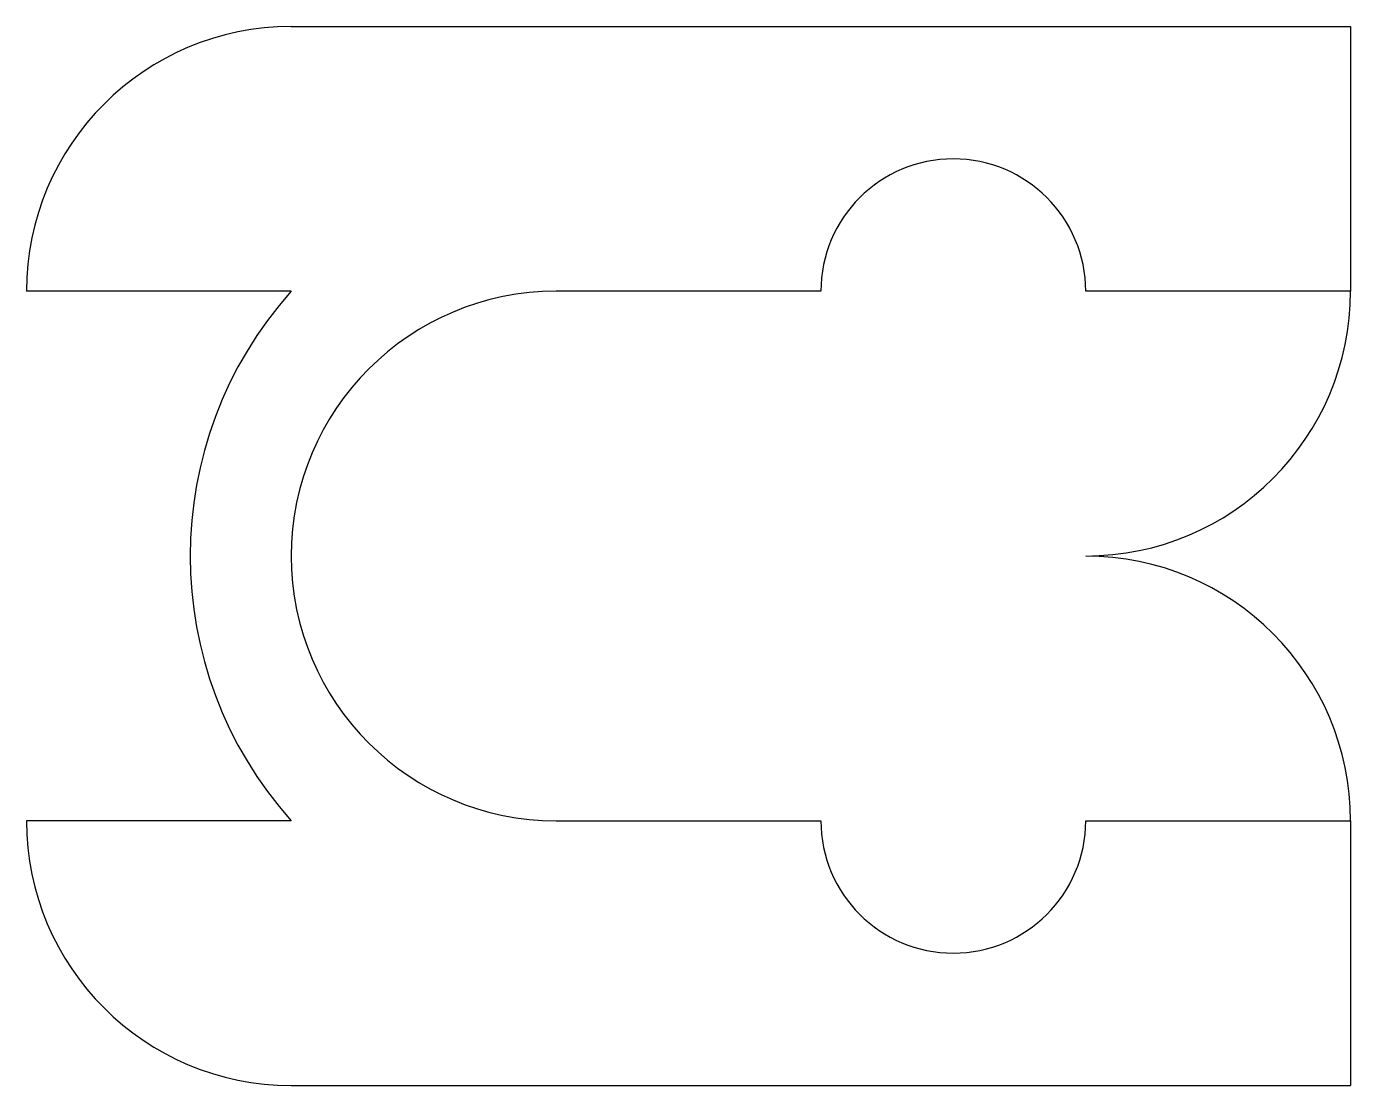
# Model space of a CAD drawing. Header units: millimetres. Extents: x 0.57 to 5.57, y 1.07 to 5.07.
import ezdxf

# ---------------------------------------------------------------- set-up
doc = ezdxf.new("R2010")
doc.units = ezdxf.units.MM

msp = doc.modelspace()

# ---------------------------------------------------------------- linework, layer by layer
for p, q in [((1.5656, 5.0701), (5.5656, 5.0701)), ((5.5656, 5.0701), (5.5656, 4.0701)), ((1.5656, 4.0701), (0.5656, 4.0701)), ((3.5656, 4.0701), (2.5656, 4.0701)), ((5.5656, 4.0701), (4.5656, 4.0701)), ((1.5656, 2.0701), (0.5656, 2.0701)), ((2.5656, 2.0701), (3.5656, 2.0701)), ((4.5656, 2.0701), (5.5656, 2.0701)), ((5.5656, 2.0701), (5.5656, 1.0701)), ((1.5656, 1.0701), (5.5656, 1.0701))]:
    msp.add_line(p, q)
for centre, radius, start, end in [((1.5656, 4.0701), 1, 90, 180), ((4.0656, 4.0701), 0.5, 0, 180), ((2.6837, 3.0701), 1.5, 138.1897, 221.8103), ((2.5656, 3.0701), 1, 90, 270), ((4.5656, 4.0701), 1, 270, 0), ((4.5656, 2.0701), 1, 0, 90), ((1.5656, 2.0701), 1, 180, 270), ((4.0656, 2.0701), 0.5, 180, 0)]:
    msp.add_arc(centre, radius, start, end)

doc.saveas('drawing.dxf')
